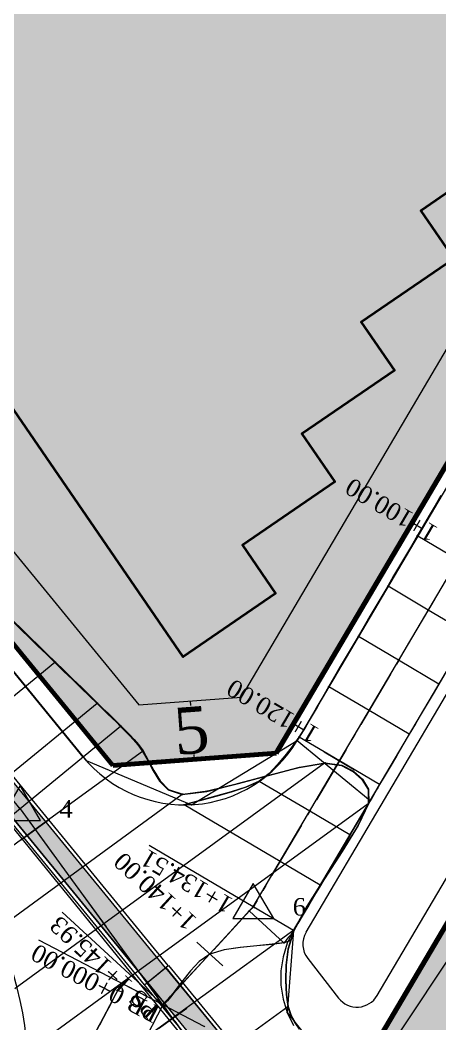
# Model space of a CAD drawing. Header units: metres. Extents: x 478603 to 489313, y 4282657 to 4289463.
# Drawn here: x 479665.1 to 479701.1, y 4286900 to 4286986 of the extents above; entities that cross this region are included whole.
import ezdxf

# ---------------------------------------------------------------- set-up
doc = ezdxf.new("R2010")
doc.units = ezdxf.units.M
for name, color, linetype, lineweight in [('ADAKENARI', 18, 'Continuous', 0), ('EKS_2', 5, 'Continuous', 0), ('EKS_4', 5, 'Continuous', 0), ('EKS_5', 5, 'Continuous', 0), ('EKSENLER', 3, 'Continuous', 0), ('HAT_ENERJI_NAKIL_HAT', 18, 'Continuous', 0), ('HDA_4', 30, 'Continuous', 0), ('HDA_5', 30, 'Continuous', 0), ('HDO_2', 30, 'Continuous', 0), ('HDO_5', 30, 'Continuous', 0), ('KALDIRIM', 11, 'Continuous', 0), ('KDA_5', 150, 'Continuous', 20), ('KDO_5', 150, 'Continuous', 20), ('KYA_4', 1, 'Continuous', 20), ('KYA_5', 1, 'Continuous', 20), ('KYO_2', 1, 'Continuous', 20), ('KYO_5', 1, 'Continuous', 20), ('P_ALAN', 143, 'Continuous', 0), ('P_ALT', 143, 'Continuous', 0), ('P_U_KNL', 143, 'Continuous', 0), ('P_YENI_MENFEZ', 150, 'Continuous', 0), ('PARSEL_ALAN', 254, 'Continuous', 0), ('PARSEL_SERA_ALAN', 9, 'Continuous', 40), ('PL_ALİNMAN', 1, 'Continuous', 0), ('PL_ENKESIT', 1, 'Continuous', 0), ('PL_KM', 4, 'Continuous', 0), ('PL_KMYAZI', 30, 'Continuous', 0), ('PL_SEMBOL', 7, 'Continuous', 0), ('PL_SOME', 7, 'Continuous', 0), ('PL_TOTFKM', 7, 'Continuous', 0), ('RAKORDMAN', 3, 'Continuous', 0), ('REFUJ', 63, 'Continuous', 0), ('REVIZE_ONERI_KAM_SNR', 9, 'Continuous', 0), ('ROL_CEPHE', 1, 'Continuous', 0), ('SEV_KYA_HDA', 3, 'Continuous', 0), ('SEV_KYO_HDO', 3, 'Continuous', 0), ('SEV_YKA_KDA', 3, 'Continuous', 0), ('SEV_YKO_KDO', 3, 'Continuous', 0), ('SNR_PLANONAMAA', 233, 'Continuous', 0), ('SNR_YAPIYAK', 18, 'Continuous', 0), ('YKA_4', 33, 'Continuous', 0), ('YKA_5', 33, 'Continuous', 0), ('YKO_2', 33, 'Continuous', 0), ('YKO_5', 33, 'Continuous', 0)]:
    doc.layers.add(name, color=color, linetype=linetype, lineweight=lineweight)
doc.styles.get("Standard").update_dxf_attribs({"font": 'times.ttf'})

# ---------------------------------------------------------------- blocks, each defined once
blk = doc.blocks.new('3')
at = {"layer": 'PL_SEMBOL'}
for p, q in [((0, 2), (-1.75, -1)), ((1.75, -1), (0, 2)), ((0.125, 0.125), (-0.125, -0.125)), ((-0.125, 0.125), (0.125, -0.125)), ((-1.75, -1), (1.75, -1))]:
    blk.add_line(p, q, dxfattribs=at)

msp = doc.modelspace()

# ---------------------------------------------------------------- hatches: boundary and pattern name
at = {"layer": 'P_ALAN'}
msp.add_hatch(color=256, dxfattribs=at).paths.add_polyline_path([(479676.002, 4286903.553), (479677.549, 4286904.82), (479504.608, 4287115.988), (479503.061, 4287114.721)])
msp.add_hatch(color=256, dxfattribs=at).paths.add_polyline_path([(479676.002, 4286903.553), (479677.549, 4286904.82), (479504.608, 4287115.988), (479503.061, 4287114.721)])
at = {"layer": 'P_ALT'}
msp.add_hatch(color=256, dxfattribs=at).paths.add_polyline_path([(479688.702, 4286888.103), (479676.002, 4286903.553), (479677.549, 4286904.82), (479690.249, 4286889.37)])
msp.add_hatch(color=256, dxfattribs=at).paths.add_polyline_path([(479688.702, 4286888.103), (479676.002, 4286903.553), (479677.549, 4286904.82), (479690.249, 4286889.37)])
at = {"layer": 'PARSEL_ALAN'}
msp.add_hatch(color=256, dxfattribs=at).paths.add_polyline_path([(479643.933, 4287398.761), (479817.893, 4287145.197), (479734.475, 4287003.693), (479687.036, 4286923.221), (479673.047, 4286922.158), (479430.429, 4287218.472), (479426.934, 4287224.913), (479426.05, 4287231.313), (479427.413, 4287242.551), (479428.4, 4287247.276), (479432.514, 4287253.457)])
at = {"layer": 'PARSEL_SERA_ALAN'}
msp.add_hatch(color=256, dxfattribs=at).paths.add_polyline_path([(479636.228, 4287387.156), (479642.757, 4287391.636), (479809.646, 4287148.381), (479801.73, 4287142.95), (479804.558, 4287138.827), (479796.642, 4287133.396), (479799.471, 4287129.273), (479791.555, 4287123.842), (479794.383, 4287119.719), (479786.467, 4287114.288), (479789.296, 4287110.165), (479781.38, 4287104.734), (479784.208, 4287100.611), (479776.292, 4287095.18), (479779.121, 4287091.057), (479771.205, 4287085.626), (479774.033, 4287081.503), (479758.201, 4287070.641), (479761.03, 4287066.518), (479753.114, 4287061.087), (479755.942, 4287056.964), (479748.026, 4287051.533), (479750.855, 4287047.41), (479742.939, 4287041.979), (479745.767, 4287037.857), (479737.851, 4287032.426), (479740.68, 4287028.303), (479732.764, 4287022.872), (479735.592, 4287018.749), (479727.676, 4287013.318), (479730.505, 4287009.195), (479722.589, 4287003.764), (479725.417, 4286999.641), (479717.501, 4286994.21), (479720.33, 4286990.087), (479704.498, 4286979.225), (479707.326, 4286975.102), (479699.41, 4286969.671), (479702.239, 4286965.548), (479694.323, 4286960.117), (479697.151, 4286955.994), (479689.235, 4286950.563), (479692.064, 4286946.44), (479684.148, 4286941.009), (479686.976, 4286936.886), (479679.06, 4286931.455), (479650.774, 4286972.685), (479642.858, 4286967.254), (479577.8, 4287062.083), (479569.884, 4287056.652), (479507.654, 4287147.357), (479499.738, 4287141.926), (479434.68, 4287236.755), (479442.596, 4287242.186), (479436.939, 4287250.431)])
at = {"layer": 'REVIZE_ONERI_KAM_SNR'}
msp.add_hatch(color=256, dxfattribs=at).paths.add_polyline_path([(480391.367, 4287736.669), (479958.383, 4287021.549), (479846.658, 4286823.222), (479817.89, 4286807.315), (479678.542, 4286593.142), (479667.017, 4286563.363), (479171.867, 4285664.491), (479060.048, 4285423.503), (478955.18, 4285211.94), (478971.566, 4285181.441), (478973.577, 4285138.063), (478896.826, 4284994.408), (478884.265, 4284953.22), (478871.378, 4284822.15), (478829.635, 4284818.294), (478829.635, 4284859.395), (478806.788, 4284865.484), (478716.868, 4284674.346), (478705.555, 4284645.226), (478602.858, 4284697.153), (478665.092, 4284834.557), (478661.843, 4284859.589), (478721.272, 4284982.029), (478734.091, 4284989.859), (478857.784, 4285241.35), (478838.864, 4285277.85), (478831.672, 4285382.601), (478866.605, 4285387.386), (478882.649, 4285289.089), (479341.441, 4286225.895), (479492.419, 4286515.34), (479668.688, 4286852.714), (479834.72, 4287134.358), (480316.151, 4287820.508), (480353.749, 4287856.55), (480321.391, 4287969.422), (480358.639, 4287985.063), (480384.472, 4287906.347), (480463.863, 4288018.438), (480598.658, 4288207.438), (480775.091, 4288481.279), (480856.22, 4288581.77), (481195.87, 4289025.916), (481277.924, 4288967.093), (481191.325, 4288856.625), (480684.777, 4288177.967), (480420.914, 4287781.108), (480447.152, 4287667.529), (480456.56, 4287584.456), (480422.309, 4287581.553), (480417.605, 4287623.09), (480404.486, 4287679.879)])

# ---------------------------------------------------------------- linework, layer by layer
at = {"layer": 'ADAKENARI', "lineweight": 200}
for p, q in [((479673.047, 4286922.158), (479430.429, 4287218.472)), ((479734.475, 4287003.693), (479687.036, 4286923.221)), ((479694.185, 4286895.966), (479751.704, 4286993.536))]:
    msp.add_line(p, q, dxfattribs=at)
at = {"layer": 'ADAKENARI', "lineweight": 211}
msp.add_line((479687.036, 4286923.221), (479673.047, 4286922.158), dxfattribs=at)
at = {"layer": 'EKS_2'}
for p in [(479665.104, 4286918.442, 931.321), (479666.396, 4286916.667, 931.437), (479669.339, 4286912.625, 931.7), (479672.282, 4286908.583, 931.963), (479675.225, 4286904.54, 932.226), (479678.168, 4286900.498, 932.49)]:
    msp.add_point(p, dxfattribs=at)
at = {"layer": 'EKS_4'}
msp.add_point((479677.33, 4286901.648, 932.41), dxfattribs=at)
at = {"layer": 'EKS_5'}
for p in [(479700.06, 4286935.469, 932.326), (479697.521, 4286931.162, 932.336), (479694.982, 4286926.854, 932.346), (479692.443, 4286922.547, 932.357), (479689.903, 4286918.24, 932.367), (479687.364, 4286913.932, 932.377), (479684.741, 4286909.687, 932.387), (479685.075, 4286910.049, 932.386), (479681.352, 4286906.011, 932.398), (479677.33, 4286901.648, 932.408), (479677.963, 4286902.335, 932.408)]:
    msp.add_point(p, dxfattribs=at)
at = {"layer": 'EKSENLER'}
for p, q in [((479665.104, 4286918.442), (479416.137, 4287222.509)), ((479685.075, 4286910.049), (479738.718, 4287001.045)), ((479665.104, 4286918.442, 931.848), (479683.014, 4286893.842, 932.112)), ((479677.33, 4286901.648, 932.028), (479685.075, 4286910.049, 932.013)), ((479677.33, 4286901.648, 932.028), (479567.258, 4286690.972))]:
    msp.add_line(p, q, dxfattribs=at)
at = {"layer": 'HAT_ENERJI_NAKIL_HAT'}
msp.add_line((479620.765, 4286970.532), (479764.138, 4286794.322), dxfattribs=at)
at = {"layer": 'HDA_4'}
msp.add_polyline3d([(479673.776, 4286903.505, 932.28), (479671.461, 4286899.073, 932.354), (479671.25, 4286898.67, 932.377)], dxfattribs=at)
msp.add_point((479673.776, 4286903.505, 932.28), dxfattribs=at)
at = {"layer": 'HDA_5'}
msp.add_polyline3d([(479685.066, 4286910.054, 932.336), (479685.07, 4286910.059, 932.336), (479685.068, 4286910.056, 932.336), (479685.045, 4286910.031, 932.336), (479684.966, 4286909.946, 932.337), (479684.734, 4286909.694, 932.337), (479684.22, 4286909.137, 932.339), (479683.554, 4286908.414, 932.341), (479682.832, 4286907.63, 932.343), (479682.09, 4286906.826, 932.346), (479681.345, 4286906.018, 932.348), (479680.601, 4286905.21, 932.35), (479679.865, 4286904.413, 932.352), (479679.149, 4286903.636, 932.354), (479678.484, 4286902.914, 932.357), (479677.956, 4286902.342, 932.358), (479677.681, 4286902.043, 932.358), (479677.543, 4286901.894, 932.358), (479677.456, 4286901.799, 932.358), (479677.386, 4286901.724, 932.358), (479677.323, 4286901.655, 932.358)], dxfattribs=at)
for p in [(479684.734, 4286909.694, 932.337), (479685.066, 4286910.054, 932.336), (479681.345, 4286906.018, 932.348), (479677.323, 4286901.655, 932.358), (479677.956, 4286902.342, 932.358)]:
    msp.add_point(p, dxfattribs=at)
at = {"layer": 'HDO_2'}
msp.add_polyline3d([(479664.485, 4286934.484, 930.404), (479665.203, 4286933.786, 930.454), (479665.921, 4286933.088, 930.504), (479666.639, 4286932.389, 930.554), (479667.361, 4286931.687, 930.605), (479668.092, 4286930.976, 930.656), (479668.84, 4286930.248, 930.708), (479669.594, 4286929.514, 930.761), (479670.341, 4286928.787, 930.813), (479671.06, 4286928.088, 930.863), (479671.699, 4286927.467, 930.907), (479672.191, 4286926.99, 930.942), (479672.602, 4286926.591, 930.97), (479672.983, 4286926.221, 930.997), (479673.355, 4286925.86, 931.023), (479673.723, 4286925.499, 931.049), (479674.089, 4286925.133, 931.069), (479674.457, 4286924.758, 931.089), (479674.828, 4286924.366, 931.11), (479675.206, 4286923.929, 931.133), (479675.603, 4286923.37, 931.159), (479676.039, 4286922.589, 931.202), (479676.515, 4286921.703, 931.25), (479677.063, 4286920.821, 931.3), (479677.791, 4286920.059, 931.35), (479679.005, 4286919.662, 931.411), (479681.113, 4286919.942, 931.417), (479683.687, 4286920.579, 931.424), (479686.383, 4286921.31, 931.432), (479688.987, 4286921.976, 931.44), (479691.188, 4286922.347, 931.446), (479692.623, 4286922.156, 931.506), (479693.611, 4286921.639, 931.553), (479694.379, 4286920.959, 931.596), (479694.909, 4286920.108, 931.638), (479694.929, 4286918.886, 931.689), (479694.025, 4286916.994, 931.771), (479692.643, 4286914.756, 931.875), (479691.127, 4286912.419, 931.984), (479689.672, 4286910.122, 932.091), (479688.542, 4286908.051, 932.183), (479688.032, 4286906.411, 932.273), (479687.87, 4286905.018, 932.346), (479687.846, 4286903.733, 932.414), (479687.893, 4286902.533, 932.477), (479688.026, 4286901.491, 932.532), (479688.304, 4286900.728, 932.576), (479688.65, 4286900.116, 932.614), (479689.014, 4286899.569, 932.649)], dxfattribs=at)
for p in [(479668.092, 4286930.976, 930.656), (479671.699, 4286927.467, 930.907), (479673.723, 4286925.499, 931.049), (479675.603, 4286923.37, 931.159), (479691.188, 4286922.347, 931.446), (479679.005, 4286919.662, 931.411), (479694.929, 4286918.886, 931.689), (479688.542, 4286908.051, 932.183), (479688.026, 4286901.491, 932.532)]:
    msp.add_point(p, dxfattribs=at)
at = {"layer": 'HDO_5'}
msp.add_polyline3d([(479693.578, 4286916.577, 932.252), (479693.358, 4286916.203, 932.237), (479692.85, 4286915.34, 932.239), (479692.342, 4286914.476, 932.241), (479691.834, 4286913.613, 932.243), (479691.327, 4286912.752, 932.245), (479690.819, 4286911.896, 932.247), (479690.311, 4286911.049, 932.249), (479689.808, 4286910.214, 932.251), (479689.319, 4286909.398, 932.253), (479688.87, 4286908.635, 932.255), (479688.529, 4286908.013, 932.256), (479688.386, 4286907.65, 932.278), (479688.338, 4286907.428, 932.29), (479688.288, 4286907.258, 932.3), (479688.14, 4286907.108, 932.312), (479687.69, 4286906.969, 932.337), (479686.677, 4286906.843, 932.339), (479685.365, 4286906.715, 932.341), (479683.962, 4286906.567, 932.344), (479682.582, 4286906.363, 932.346), (479681.36, 4286906.004, 932.348), (479680.443, 4286905.359, 932.35), (479679.703, 4286904.567, 932.352), (479679.041, 4286903.739, 932.354), (479678.444, 4286902.953, 932.357), (479677.971, 4286902.328, 932.358), (479677.719, 4286902.008, 932.358), (479677.583, 4286901.857, 932.358), (479677.489, 4286901.768, 932.358), (479677.411, 4286901.701, 932.358), (479677.338, 4286901.641, 932.358)], dxfattribs=at)
for p in [(479693.358, 4286916.203, 932.237), (479690.819, 4286911.896, 932.247), (479688.529, 4286908.013, 932.256), (479687.69, 4286906.969, 932.337), (479681.36, 4286906.004, 932.348), (479677.338, 4286901.641, 932.358), (479677.971, 4286902.328, 932.358)]:
    msp.add_point(p, dxfattribs=at)
at = {"layer": 'KALDIRIM'}
for p, q in [((479670.52, 4286922.876), (479428.912, 4287217.957)), ((479735.336, 4287003.185), (479688.823, 4286924.283)), ((479688.521, 4286908.018), (479742.164, 4286999.013)), ((479694.551, 4286896.587), (479751.759, 4286993.63)), ((479688.521, 4286908.018), (479687.985, 4286906.926)), ((479687.985, 4286906.926), (479687.62, 4286905.767)), ((479687.62, 4286905.767), (479687.436, 4286904.565)), ((479687.436, 4286904.565), (479687.435, 4286903.349)), ((479687.435, 4286903.349), (479687.619, 4286902.147)), ((479687.619, 4286902.147), (479687.983, 4286900.988)), ((479687.983, 4286900.988), (479688.518, 4286899.896))]:
    msp.add_line(p, q, dxfattribs=at)
for centre, radius, start, end in [((479679.18, 4286929.967), 11.193, 219.31021, 329.48013), ((479635.317, 4286895.674), 30.471, 332.41422, 39.31021)]:
    msp.add_arc(centre, radius, start, end, dxfattribs=at)
at = {"layer": 'KDA_5'}
msp.add_polyline3d([(479701.142, 4286945.278, 931.242), (479700.635, 4286944.416, 931.266), (479700.129, 4286943.554, 931.29), (479699.622, 4286942.692, 931.314), (479699.115, 4286941.83, 931.337), (479698.608, 4286940.968, 931.363), (479698.101, 4286940.106, 931.388), (479697.594, 4286939.244, 931.414), (479697.087, 4286938.382, 931.439), (479696.581, 4286937.52, 931.464), (479696.074, 4286936.658, 931.491), (479695.567, 4286935.796, 931.518), (479695.061, 4286934.934, 931.544), (479694.554, 4286934.071, 931.571), (479694.047, 4286933.21, 931.598), (479693.539, 4286932.348, 931.626), (479693.031, 4286931.487, 931.655), (479692.523, 4286930.625, 931.683), (479692.017, 4286929.763, 931.711), (479691.513, 4286928.899, 931.74), (479691.015, 4286928.032, 931.765), (479690.52, 4286927.163, 931.789), (479690.021, 4286926.296, 931.814), (479689.514, 4286925.435, 931.839), (479688.979, 4286924.589, 931.863), (479688.394, 4286923.773, 931.884), (479687.776, 4286922.977, 931.904), (479687.128, 4286922.198, 931.925), (479686.422, 4286921.453, 931.946), (479685.569, 4286920.795, 931.968), (479684.442, 4286920.299, 931.947), (479683.168, 4286919.889, 931.924), (479681.84, 4286919.511, 931.901), (479680.492, 4286919.145, 931.877), (479679.138, 4286918.782, 931.853)], dxfattribs=at)
for p in [(479699.115, 4286941.83, 931.337), (479696.581, 4286937.52, 931.464), (479694.047, 4286933.21, 931.598), (479691.513, 4286928.899, 931.74), (479688.979, 4286924.589, 931.863), (479685.569, 4286920.795, 931.968), (479679.138, 4286918.782, 931.853)]:
    msp.add_point(p, dxfattribs=at)
at = {"layer": 'KDO_5'}
msp.add_polyline3d([(479701.475, 4286929.988, 931.819), (479700.969, 4286929.129, 931.859), (479700.465, 4286928.276, 931.885), (479699.963, 4286927.424, 931.91), (479699.46, 4286926.57, 931.936), (479698.951, 4286925.708, 931.962), (479698.429, 4286924.822, 931.988), (479697.881, 4286923.893, 932.012), (479697.325, 4286922.95, 932.036), (479696.779, 4286922.024, 932.06), (479696.275, 4286921.169, 932.082), (479695.889, 4286920.515, 932.098), (479695.723, 4286920.234, 932.219), (479695.676, 4286920.154, 932.253), (479695.673, 4286920.149, 932.255), (479695.685, 4286920.171, 932.264), (479695.703, 4286920.201, 932.277)], dxfattribs=at)
for p in [(479700.969, 4286929.129, 931.859), (479698.429, 4286924.822, 931.988), (479695.889, 4286920.515, 932.098)]:
    msp.add_point(p, dxfattribs=at)
at = {"layer": 'KYA_4'}
msp.add_polyline3d([(479673.77, 4286903.508, 932.351), (479673.294, 4286902.595, 932.354), (479672.82, 4286901.685, 932.357), (479672.349, 4286900.781, 932.359), (479671.889, 4286899.899, 932.362), (479671.46, 4286899.074, 932.365), (479671.086, 4286898.353, 932.386), (479670.741, 4286897.689, 932.405), (479670.408, 4286897.047, 932.423), (479670.079, 4286896.411, 932.441), (479669.751, 4286895.778, 932.459)], dxfattribs=at)
msp.add_point((479673.77, 4286903.508, 932.351), dxfattribs=at)
at = {"layer": 'KYA_5'}
msp.add_polyline3d([(479685.063, 4286910.056, 932.369), (479685.068, 4286910.06, 932.369), (479685.065, 4286910.058, 932.369), (479685.042, 4286910.033, 932.369), (479684.964, 4286909.948, 932.369), (479684.732, 4286909.696, 932.369), (479684.218, 4286909.139, 932.369), (479683.552, 4286908.415, 932.369), (479682.831, 4286907.631, 932.369), (479682.089, 4286906.827, 932.368), (479681.344, 4286906.019, 932.368), (479680.597, 4286905.214, 932.409), (479679.859, 4286904.419, 932.45), (479679.14, 4286903.645, 932.49), (479678.472, 4286902.926, 932.526), (479677.942, 4286902.355, 932.556), (479677.666, 4286902.057, 932.53), (479677.529, 4286901.907, 932.517), (479677.443, 4286901.811, 932.509), (479677.375, 4286901.734, 932.503), (479677.313, 4286901.664, 932.497)], dxfattribs=at)
for p in [(479684.732, 4286909.696, 932.369), (479685.063, 4286910.056, 932.369), (479681.344, 4286906.019, 932.368), (479677.313, 4286901.664, 932.497), (479677.942, 4286902.355, 932.556)]:
    msp.add_point(p, dxfattribs=at)
at = {"layer": 'KYO_2'}
msp.add_polyline3d([(479664.53, 4286934.521, 930.99), (479665.248, 4286933.822, 931.03), (479665.965, 4286933.124, 931.069), (479666.682, 4286932.424, 931.109), (479667.403, 4286931.721, 931.149), (479668.133, 4286931.009, 931.189), (479668.88, 4286930.281, 931.226), (479669.633, 4286929.546, 931.262), (479670.379, 4286928.818, 931.298), (479671.097, 4286928.118, 931.333), (479671.735, 4286927.496, 931.364), (479672.225, 4286927.018, 931.385), (479672.635, 4286926.619, 931.402), (479673.016, 4286926.248, 931.418), (479673.386, 4286925.886, 931.433), (479673.754, 4286925.524, 931.449), (479674.12, 4286925.157, 931.466), (479674.488, 4286924.782, 931.483), (479674.859, 4286924.39, 931.5), (479675.237, 4286923.952, 931.519), (479675.634, 4286923.393, 931.541), (479676.07, 4286922.612, 931.587), (479676.546, 4286921.725, 931.637), (479677.094, 4286920.844, 931.69), (479677.823, 4286920.082, 931.743), (479679.038, 4286919.686, 931.808), (479681.146, 4286919.967, 931.83), (479683.722, 4286920.605, 931.857), (479686.42, 4286921.337, 931.885), (479689.026, 4286922.004, 931.913), (479691.228, 4286922.376, 931.936), (479692.663, 4286922.185, 931.991), (479693.651, 4286921.668, 932.033), (479694.418, 4286920.988, 932.071), (479694.948, 4286920.136, 932.109), (479694.967, 4286918.913, 932.155), (479694.061, 4286917.02, 932.22), (479692.678, 4286914.781, 932.3), (479691.16, 4286912.442, 932.386), (479689.703, 4286910.145, 932.469), (479688.571, 4286908.072, 932.542), (479688.059, 4286906.431, 932.61), (479687.897, 4286905.037, 932.667), (479687.871, 4286903.751, 932.718), (479687.916, 4286902.551, 932.766), (479688.048, 4286901.507, 932.808), (479688.325, 4286900.743, 932.824), (479688.669, 4286900.13, 932.838), (479689.031, 4286899.582, 932.851)], dxfattribs=at)
for p in [(479668.133, 4286931.009, 931.189), (479671.735, 4286927.496, 931.364), (479673.754, 4286925.524, 931.449), (479675.634, 4286923.393, 931.541), (479691.228, 4286922.376, 931.936), (479679.038, 4286919.686, 931.808), (479694.967, 4286918.913, 932.155), (479688.571, 4286908.072, 932.542), (479688.048, 4286901.507, 932.808)]:
    msp.add_point(p, dxfattribs=at)
at = {"layer": 'KYO_5'}
msp.add_polyline3d([(479695.703, 4286920.201, 932.277), (479695.238, 4286919.409, 932.272), (479694.773, 4286918.616, 932.266), (479694.307, 4286917.821, 932.261), (479693.838, 4286917.02, 932.255), (479693.359, 4286916.203, 932.25), (479692.863, 4286915.354, 932.283), (479692.359, 4286914.49, 932.317), (479691.851, 4286913.62, 932.351), (479691.342, 4286912.75, 932.385), (479690.834, 4286911.887, 932.419), (479690.327, 4286911.037, 932.447), (479689.827, 4286910.2, 932.473), (479689.34, 4286909.384, 932.499), (479688.894, 4286908.621, 932.524), (479688.554, 4286907.998, 932.543), (479688.41, 4286907.635, 932.544), (479688.36, 4286907.413, 932.545), (479688.309, 4286907.243, 932.545), (479688.158, 4286907.093, 932.546), (479687.705, 4286906.955, 932.547), (479686.69, 4286906.831, 932.519), (479685.374, 4286906.706, 932.483), (479683.968, 4286906.562, 932.444), (479682.585, 4286906.36, 932.406), (479681.361, 4286906.003, 932.371), (479680.446, 4286905.357, 932.412), (479679.709, 4286904.561, 932.453), (479679.05, 4286903.73, 932.492), (479678.456, 4286902.941, 932.529), (479677.985, 4286902.314, 932.558), (479677.734, 4286901.995, 932.532), (479677.597, 4286901.844, 932.519), (479677.502, 4286901.756, 932.511), (479677.423, 4286901.69, 932.505), (479677.348, 4286901.632, 932.499)], dxfattribs=at)
for p in [(479693.359, 4286916.203, 932.25), (479690.834, 4286911.887, 932.419), (479688.554, 4286907.998, 932.543), (479687.705, 4286906.955, 932.547), (479681.361, 4286906.003, 932.371), (479677.985, 4286902.314, 932.558), (479677.348, 4286901.632, 932.499)]:
    msp.add_point(p, dxfattribs=at)
at = {"layer": 'P_ALAN'}
msp.add_polyline3d([(479676.002, 4286903.553, 0), (479677.549, 4286904.82, 0), (479504.608, 4287115.988, 0), (479503.061, 4287114.721, 0), (479676.002, 4286903.553, 0)], close=True, dxfattribs=at)
msp.add_polyline3d([(479676.002, 4286903.553, 0), (479677.549, 4286904.82, 0), (479504.608, 4287115.988, 0), (479503.061, 4287114.721, 0), (479676.002, 4286903.553, 0)], close=True, dxfattribs=at)
msp.add_polyline3d([(479676.002, 4286903.553, 0), (479677.549, 4286904.82, 0), (479504.608, 4287115.988, 0), (479503.061, 4287114.721, 0), (479676.002, 4286903.553, 0)], close=True, dxfattribs=at)
msp.add_polyline3d([(479676.002, 4286903.553, 0), (479677.549, 4286904.82, 0), (479504.608, 4287115.988, 0), (479503.061, 4287114.721, 0), (479676.002, 4286903.553, 0)], close=True, dxfattribs=at)
at = {"layer": 'P_ALT'}
for points in [[(479688.702, 4286888.103, 913.796), (479676.002, 4286903.553, 0), (479677.549, 4286904.82, 0), (479690.249, 4286889.37, 650.122), (479688.702, 4286888.103, 913.796)], [(479688.702, 4286888.103, 0), (479676.002, 4286903.553, 0), (479677.549, 4286904.82, 0), (479690.249, 4286889.37, 0), (479688.702, 4286888.103, 0)], [(479688.702, 4286888.103, 913.796), (479676.002, 4286903.553, 0), (479677.549, 4286904.82, 0), (479690.249, 4286889.37, 650.122), (479688.702, 4286888.103, 913.796)], [(479688.702, 4286888.103, 0), (479676.002, 4286903.553, 0), (479677.549, 4286904.82, 0), (479690.249, 4286889.37, 0), (479688.702, 4286888.103, 0)]]:
    msp.add_polyline3d(points, close=True, dxfattribs=at)
at = {"layer": 'P_U_KNL'}
for points in [[(479677.549, 4286904.82, 0), (479504.608, 4287115.988, 0)], [(479677.781, 4286905.011, 0), (479504.841, 4287116.178, 0)], [(479675.77, 4286903.363, 0), (479502.829, 4287114.531, 0)], [(479676.002, 4286903.553, 0), (479503.061, 4287114.721, 0)]]:
    msp.add_polyline3d(points, dxfattribs=at)
at = {"layer": 'P_YENI_MENFEZ'}
for p, q in [((479675.77, 4286903.363), (479677.781, 4286905.011)), ((479677.575, 4286904.842, 590.151), (479690.249, 4286889.37, 650.122)), ((479677.807, 4286905.032, 590.151), (479690.481, 4286889.56, 610.571)), ((479688.648, 4286887.696), (479675.77, 4286903.363)), ((479676.002, 4286903.553), (479688.702, 4286888.103, 913.796))]:
    msp.add_line(p, q, dxfattribs=at)
at = {"layer": 'PARSEL_ALAN'}
for points in [[(479643.933, 4287398.761, 927.06), (479817.893, 4287145.197, 932.321), (479734.475, 4287003.693, 930.586), (479687.036, 4286923.221, 931.899), (479673.047, 4286922.158, 931.524), (479430.429, 4287218.472, 921.012), (479426.934, 4287224.913, 920.711), (479426.05, 4287231.313, 920.456), (479427.413, 4287242.551, 919.643), (479428.4, 4287247.276, 919.202), (479432.514, 4287253.457, 918.591), (479643.933, 4287398.761, 927.06)], [(479643.933, 4287398.761, 0), (479817.893, 4287145.197, 0), (479734.475, 4287003.693, 0), (479687.036, 4286923.221, 0), (479673.047, 4286922.158, 0), (479430.429, 4287218.472, 0), (479426.934, 4287224.913, 0), (479426.05, 4287231.313, 0), (479427.413, 4287242.551, 0), (479428.4, 4287247.276, 0), (479432.514, 4287253.457, 0), (479643.933, 4287398.761, 0)]]:
    msp.add_polyline3d(points, close=True, dxfattribs=at)
at = {"layer": 'PARSEL_SERA_ALAN'}
msp.add_polyline3d([(479707.326, 4286975.102, 0), (479699.41, 4286969.671, 0), (479702.239, 4286965.548, 0), (479694.323, 4286960.117, 0), (479697.151, 4286955.994, 0), (479689.235, 4286950.563, 0), (479692.064, 4286946.44, 0), (479684.148, 4286941.009, 0), (479686.976, 4286936.886, 0), (479679.06, 4286931.455, 0), (479650.774, 4286972.685, 0), (479642.858, 4286967.254, 0), (479577.8, 4287062.083, 0)], dxfattribs=at)
msp.add_polyline3d([(479707.326, 4286975.102, 0), (479699.41, 4286969.671, 0), (479702.239, 4286965.548, 0), (479694.323, 4286960.117, 0), (479697.151, 4286955.994, 0), (479689.235, 4286950.563, 0), (479692.064, 4286946.44, 0), (479684.148, 4286941.009, 0), (479686.976, 4286936.886, 0), (479679.06, 4286931.455, 0), (479650.774, 4286972.685, 0), (479642.858, 4286967.254, 0), (479577.8, 4287062.083, 0)], dxfattribs=at)
at = {"layer": 'PL_ALİNMAN'}
for p, q in [((479700.63, 4286936.436), (479698.091, 4286932.129)), ((479697.583, 4286931.267), (479697.329, 4286930.836)), ((479696.821, 4286929.975), (479694.282, 4286925.668)), ((479693.774, 4286924.806), (479693.521, 4286924.376)), ((479693.013, 4286923.514), (479690.474, 4286919.207)), ((479665.104, 4286918.442), (479668.047, 4286914.399)), ((479689.966, 4286918.345), (479689.712, 4286917.915)), ((479689.204, 4286917.053), (479686.665, 4286912.746)), ((479668.636, 4286913.591), (479668.93, 4286913.187)), ((479669.518, 4286912.378), (479672.461, 4286908.336)), ((479686.157, 4286911.884), (479685.903, 4286911.454)), ((479685.395, 4286910.592), (479685.075, 4286910.049)), ((479685.075, 4286910.049), (479681.686, 4286906.373)), ((479673.05, 4286907.528), (479673.344, 4286907.123)), ((479673.933, 4286906.315), (479676.876, 4286902.273)), ((479681.008, 4286905.637), (479680.669, 4286905.27)), ((479679.991, 4286904.535), (479677.33, 4286901.648)), ((479677.33, 4286901.648), (479675.015, 4286897.216)), ((479677.464, 4286901.464), (479677.758, 4286901.06)), ((479678.347, 4286900.252), (479681.29, 4286896.209))]:
    msp.add_line(p, q, dxfattribs=at)
at = {"layer": 'PL_ENKESIT'}
for points in [[(479706.048, 4286937.743, 931.508), (479706.045, 4286937.745, 932.235), (479702.599, 4286939.776, 932.315), (479699.154, 4286941.807, 932.235), (479699.115, 4286941.83, 931.337)], [(479703.509, 4286933.436, 931.66), (479703.506, 4286933.437, 932.246), (479700.06, 4286935.469, 932.326), (479696.614, 4286937.5, 932.246), (479696.581, 4286937.52, 931.464)], [(479700.969, 4286929.129, 931.859), (479700.967, 4286929.13, 932.256), (479697.521, 4286931.162, 932.336), (479694.075, 4286933.193, 932.256), (479694.047, 4286933.21, 931.598)], [(479668.133, 4286931.009, 931.189), (479668.092, 4286930.976, 930.656), (479668.084, 4286930.969, 930.706), (479660.16, 4286924.481, 930.911), (479654.74, 4286920.043, 930.77), (479654.732, 4286920.036, 930.72), (479654.704, 4286920.014, 931.078)], [(479698.429, 4286924.822, 931.988), (479698.428, 4286924.823, 932.266), (479694.982, 4286926.854, 932.346), (479691.536, 4286928.886, 932.266), (479691.513, 4286928.899, 931.74)], [(479671.735, 4286927.496, 931.364), (479671.699, 4286927.467, 930.907), (479671.692, 4286927.461, 930.958), (479663.327, 4286920.612, 931.174), (479657.905, 4286916.172, 931.034), (479657.897, 4286916.166, 930.984), (479657.877, 4286916.149, 931.238)], [(479673.754, 4286925.524, 931.449), (479673.723, 4286925.499, 931.049), (479673.715, 4286925.492, 931.099), (479665.104, 4286918.442, 931.321), (479659.627, 4286913.957, 931.18), (479659.619, 4286913.951, 931.13), (479659.611, 4286913.944, 931.239)], [(479695.889, 4286920.515, 932.098), (479695.888, 4286920.516, 932.277), (479692.443, 4286922.547, 932.357), (479688.997, 4286924.578, 932.277), (479688.979, 4286924.589, 931.863)], [(479675.634, 4286923.393, 931.541), (479675.603, 4286923.37, 931.159), (479675.595, 4286923.364, 931.209), (479666.396, 4286916.667, 931.437), (479660.398, 4286912.3, 931.288), (479660.389, 4286912.294, 931.238), (479660.377, 4286912.285, 931.391)], [(479691.228, 4286922.376, 931.936), (479691.188, 4286922.347, 931.446), (479691.18, 4286922.341, 931.496), (479672.282, 4286908.583, 931.963), (479664.677, 4286903.046, 931.775), (479664.669, 4286903.04, 931.725), (479664.652, 4286903.028, 931.933)], [(479693.359, 4286916.203, 932.25), (479693.358, 4286916.203, 932.237), (479693.349, 4286916.208, 932.287), (479689.903, 4286918.24, 932.367), (479685.581, 4286920.788, 932.266), (479685.569, 4286920.795, 931.968)], [(479679.038, 4286919.686, 931.808), (479679.005, 4286919.662, 931.411), (479678.997, 4286919.657, 931.461), (479669.339, 4286912.625, 931.7), (479662.713, 4286907.801, 931.536), (479662.705, 4286907.795, 931.486), (479662.686, 4286907.782, 931.715)], [(479694.967, 4286918.913, 932.155), (479694.929, 4286918.886, 931.689), (479694.921, 4286918.88, 931.739), (479675.225, 4286904.54, 932.226), (479665.198, 4286897.241, 931.978), (479665.19, 4286897.235, 931.928), (479665.173, 4286897.222, 932.144)], [(479690.834, 4286911.887, 932.419), (479690.819, 4286911.896, 932.247), (479690.81, 4286911.901, 932.297), (479687.364, 4286913.932, 932.377), (479679.152, 4286918.773, 932.187), (479679.138, 4286918.782, 931.853)], [(479687.705, 4286906.955, 932.547), (479687.69, 4286906.969, 932.337), (479687.682, 4286906.976, 932.387), (479684.741, 4286909.687, 932.387), (479684.734, 4286909.694, 932.337), (479684.732, 4286909.696, 932.369)], [(479688.554, 4286907.998, 932.543), (479688.529, 4286908.013, 932.256), (479688.521, 4286908.018, 932.306), (479685.075, 4286910.049, 932.386), (479685.066, 4286910.054, 932.336), (479685.063, 4286910.056, 932.369)], [(479688.571, 4286908.072, 932.542), (479688.542, 4286908.051, 932.183), (479688.534, 4286908.046, 932.233), (479678.168, 4286900.498, 932.49), (479666.134, 4286891.737, 932.192), (479666.126, 4286891.731, 932.142), (479666.103, 4286891.715, 932.419)], [(479681.361, 4286906.003, 932.371), (479681.36, 4286906.004, 932.348), (479681.352, 4286906.011, 932.398), (479681.345, 4286906.018, 932.348), (479681.344, 4286906.019, 932.368)], [(479680.923, 4286899.771, 932.718), (479680.885, 4286899.791, 932.28), (479680.876, 4286899.796, 932.33), (479677.33, 4286901.648, 932.41), (479673.785, 4286903.5, 932.33), (479673.776, 4286903.505, 932.28), (479673.77, 4286903.508, 932.351)], [(479677.348, 4286901.632, 932.499), (479677.338, 4286901.641, 932.358), (479677.33, 4286901.648, 932.408), (479677.323, 4286901.655, 932.358), (479677.313, 4286901.664, 932.497)], [(479677.985, 4286902.314, 932.558), (479677.971, 4286902.328, 932.358), (479677.963, 4286902.335, 932.408), (479677.956, 4286902.342, 932.358), (479677.942, 4286902.355, 932.556)], [(479688.048, 4286901.507, 932.808), (479688.026, 4286901.491, 932.532), (479688.018, 4286901.485, 932.582), (479681.11, 4286896.456, 932.753), (479668.881, 4286887.553, 932.45), (479668.873, 4286887.547, 932.4), (479668.854, 4286887.533, 932.633)]]:
    msp.add_polyline3d(points, dxfattribs=at)
at = {"layer": 'PL_KM'}
for p, q in [((479691.15, 4286923.309), (479693.735, 4286921.785)), ((479665.183, 4286915.784), (479667.609, 4286917.55)), ((479680.25, 4286907.028), (479682.455, 4286904.994)), ((479676.955, 4286899.615), (479679.38, 4286901.381))]:
    msp.add_line(p, q, dxfattribs=at)
at = {"layer": 'PL_SOME'}
msp.add_point((479685.075, 4286910.049), dxfattribs=at)
at = {"layer": 'RAKORDMAN'}
for p, q in [((479647.504, 4286950.986, 603.115), (479670.768, 4286922.584, 429.519)), ((479679.789, 4286918.791, 504.883), (479688.823, 4286924.283, 527.31)), ((479688.823, 4286924.283, 527.31), (479695.078, 4286919.141, 525.848)), ((479670.768, 4286922.584, 429.519), (479679.789, 4286918.791, 504.883)), ((479695.078, 4286919.141, 525.848), (479688.521, 4286908.018, 486.075)), ((479688.521, 4286908.018, 486.075), (479687.983, 4286900.988, 414.914)), ((479687.983, 4286900.988, 414.914), (479714.092, 4286868.397, 571.817))]:
    msp.add_line(p, q, dxfattribs=at)
for p in [(479688.823, 4286924.283, 527.31), (479670.768, 4286922.584, 429.519), (479695.078, 4286919.141, 525.848), (479679.789, 4286918.791, 504.883), (479688.521, 4286908.018, 486.075), (479687.983, 4286900.988, 414.914)]:
    msp.add_point(p, dxfattribs=at)
at = {"layer": 'REFUJ'}
for p, q in [((479695.681, 4286902.442), (479749.981, 4286994.552)), ((479689.591, 4286907.865), (479729.555, 4286975.655)), ((479689.737, 4286905.619), (479692.381, 4286902.228))]:
    msp.add_line(p, q, dxfattribs=at)
for centre, start, end in [((479691.314, 4286906.849), 149.48013, 217.94215), ((479693.958, 4286903.458), 217.94215, 329.48013)]:
    msp.add_arc(centre, 2, start, end, dxfattribs=at)
at = {"layer": 'REVIZE_ONERI_KAM_SNR'}
msp.add_polyline3d([(479492.419, 4286515.34, 0), (479668.688, 4286852.714, 0), (479834.72, 4287134.358, 0), (480316.151, 4287820.508, 0), (480353.749, 4287856.55, 0), (480321.391, 4287969.422, 0), (480358.639, 4287985.063, 0), (480384.472, 4287906.347, 0), (480463.863, 4288018.438, 0)], dxfattribs=at)
msp.add_polyline3d([(479492.419, 4286515.34, 0), (479668.688, 4286852.714, 0), (479834.72, 4287134.358, 0), (480316.151, 4287820.508, 0), (480353.749, 4287856.55, 0), (480321.391, 4287969.422, 0), (480358.639, 4287985.063, 0), (480384.472, 4287906.347, 0), (480463.863, 4288018.438, 0)], dxfattribs=at)
msp.add_polyline3d([(479492.419, 4286515.34, 0), (479668.688, 4286852.714, 0), (479834.72, 4287134.358, 0), (480316.151, 4287820.508, 0), (480353.749, 4287856.55, 0), (480321.391, 4287969.422, 0), (480358.639, 4287985.063, 0), (480384.472, 4287906.347, 0), (480463.863, 4288018.438, 0)], dxfattribs=at)
at = {"layer": 'ROL_CEPHE'}
for p, q in [((479679.66, 4286927.675), (479679.69, 4286927.276)), ((479680.039, 4286922.689), (479680.008, 4286923.088))]:
    msp.add_line(p, q, dxfattribs=at)
at = {"layer": 'SEV_KYA_HDA'}
for p, q in [((479684.054, 4286908.96, 932.369), (479684.056, 4286908.959, 932.34)), ((479682.7, 4286907.489, 932.369), (479682.7, 4286907.489, 932.356)), ((479681.344, 4286906.019, 932.368), (479681.345, 4286906.018, 932.348)), ((479679.983, 4286904.553, 932.443), (479679.986, 4286904.55, 932.398)), ((479673.77, 4286903.508, 932.351), (479673.776, 4286903.505, 932.28)), ((479678.622, 4286903.088, 932.518), (479678.634, 4286903.077, 932.356)), ((479672.846, 4286901.735, 932.356), (479672.848, 4286901.734, 932.333))]:
    msp.add_line(p, q, dxfattribs=at)
at = {"layer": 'SEV_KYO_HDO'}
for p, q in [((479665.251, 4286933.819, 931.03), (479665.229, 4286933.801, 930.742)), ((479666.692, 4286932.414, 931.11), (479666.649, 4286932.379, 930.555)), ((479668.133, 4286931.009, 931.189), (479668.113, 4286930.992, 930.923)), ((479669.574, 4286929.604, 931.259), (479669.535, 4286929.572, 930.756)), ((479671.014, 4286928.198, 931.329), (479670.996, 4286928.183, 931.093)), ((479672.455, 4286926.794, 931.394), (479672.422, 4286926.766, 930.958)), ((479674.345, 4286924.928, 931.476), (479674.329, 4286924.916, 931.279)), ((479675.634, 4286923.393, 931.541), (479675.603, 4286923.37, 931.159)), ((479691.228, 4286922.376, 931.936), (479691.208, 4286922.362, 931.691)), ((479676.607, 4286921.627, 931.643), (479676.592, 4286921.616, 931.449)), ((479693.652, 4286921.667, 932.033), (479693.612, 4286921.638, 931.553)), ((479686.393, 4286921.33, 931.885), (479686.356, 4286921.303, 931.432)), ((479677.864, 4286920.069, 931.745), (479677.833, 4286920.046, 931.352)), ((479681.117, 4286919.963, 931.829), (479681.1, 4286919.951, 931.623)), ((479694.948, 4286920.136, 932.109), (479694.928, 4286920.122, 931.874)), ((479694.057, 4286917.014, 932.22), (479694.021, 4286916.988, 931.772)), ((479692.855, 4286915.339, 932.284), (479692.853, 4286915.34, 932.261)), ((479691.846, 4286913.612, 932.352), (479691.837, 4286913.617, 932.243)), ((479691.146, 4286912.421, 932.387), (479691.13, 4286912.409, 932.186)), ((479690.834, 4286911.887, 932.419), (479690.826, 4286911.892, 932.333)), ((479688.571, 4286908.072, 932.542), (479688.542, 4286908.051, 932.183)), ((479686.395, 4286906.803, 932.511), (479686.383, 4286906.814, 932.34)), ((479681.361, 4286906.003, 932.371), (479681.36, 4286906.004, 932.348)), ((479683.742, 4286906.529, 932.438), (479683.739, 4286906.531, 932.391)), ((479687.906, 4286905.114, 932.663), (479687.893, 4286905.104, 932.503)), ((479687.913, 4286902.645, 932.762), (479687.889, 4286902.628, 932.472)), ((479688.433, 4286900.55, 932.829), (479688.423, 4286900.543, 932.708))]:
    msp.add_line(p, q, dxfattribs=at)
at = {"layer": 'SEV_YKA_KDA'}
for p, q in [((479700.169, 4286943.53, 932.231), (479700.149, 4286943.542, 931.76)), ((479699.154, 4286941.807, 932.235), (479699.115, 4286941.83, 931.337)), ((479698.138, 4286940.085, 932.239), (479698.119, 4286940.095, 931.814)), ((479697.122, 4286938.362, 932.244), (479697.087, 4286938.382, 931.439)), ((479696.107, 4286936.639, 932.248), (479696.09, 4286936.648, 931.869)), ((479695.091, 4286934.916, 932.252), (479695.061, 4286934.934, 931.544)), ((479694.075, 4286933.193, 932.256), (479694.061, 4286933.201, 931.927)), ((479693.057, 4286931.471, 932.26), (479693.031, 4286931.487, 931.655)), ((479692.041, 4286929.749, 932.264), (479692.029, 4286929.756, 931.988)), ((479691.037, 4286928.019, 932.268), (479691.015, 4286928.032, 931.765)), ((479690.041, 4286926.284, 932.272), (479690.031, 4286926.29, 932.043)), ((479688.997, 4286924.578, 932.277), (479688.979, 4286924.589, 931.863)), ((479687.791, 4286922.967, 932.273), (479687.783, 4286922.972, 932.088)), ((479686.436, 4286921.445, 932.269), (479686.422, 4286921.453, 931.946)), ((479684.455, 4286920.291, 932.252), (479684.448, 4286920.295, 932.099)), ((479681.853, 4286919.503, 932.22), (479681.84, 4286919.511, 931.901))]:
    msp.add_line(p, q, dxfattribs=at)
at = {"layer": 'SEV_YKO_KDO'}
for p, q in [((479700.967, 4286929.13, 932.256), (479700.968, 4286929.13, 932.057)), ((479699.951, 4286927.407, 932.26), (479699.953, 4286927.406, 931.911)), ((479698.935, 4286925.684, 932.264), (479698.936, 4286925.684, 932.113)), ((479697.92, 4286923.961, 932.268), (479697.921, 4286923.961, 932.01)), ((479696.904, 4286922.239, 932.272), (479696.905, 4286922.238, 932.163)), ((479695.888, 4286920.516, 932.277), (479695.889, 4286920.515, 932.098))]:
    msp.add_line(p, q, dxfattribs=at)
at = {"layer": 'SNR_PLANONAMAA'}
msp.add_line((479760.612, 4286994.297, 942.48), (479695.072, 4286895.503, 942.48), dxfattribs=at)
at = {"layer": 'SNR_YAPIYAK'}
for p, q in [((479434.598, 4287221.273, 912.337), (479675.266, 4286927.341, 912.337)), ((479684.054, 4286928.009, 912.337), (479811.969, 4287144.994, 912.337)), ((479675.266, 4286927.341, 912.337), (479684.054, 4286928.009, 912.337))]:
    msp.add_line(p, q, dxfattribs=at)
at = {"layer": 'YKA_4'}
msp.add_polyline3d([(479673.785, 4286903.5, 932.33), (479673.313, 4286902.597, 932.345), (479672.842, 4286901.695, 932.36), (479672.373, 4286900.798, 932.375), (479671.912, 4286899.915, 932.39)], dxfattribs=at)
msp.add_point((479673.785, 4286903.5, 932.33), dxfattribs=at)
at = {"layer": 'YKA_5'}
msp.add_polyline3d([(479701.185, 4286945.253, 932.227), (479700.677, 4286944.392, 932.229), (479700.169, 4286943.53, 932.231), (479699.661, 4286942.669, 932.233), (479699.154, 4286941.807, 932.235), (479698.646, 4286940.946, 932.237), (479698.138, 4286940.085, 932.239), (479697.63, 4286939.223, 932.241), (479697.122, 4286938.362, 932.244), (479696.614, 4286937.5, 932.246), (479696.107, 4286936.639, 932.248), (479695.599, 4286935.777, 932.25), (479695.091, 4286934.916, 932.252), (479694.583, 4286934.054, 932.254), (479694.075, 4286933.193, 932.256), (479693.566, 4286932.332, 932.258), (479693.057, 4286931.471, 932.26), (479692.548, 4286930.611, 932.262), (479692.041, 4286929.749, 932.264), (479691.536, 4286928.886, 932.266), (479691.037, 4286928.019, 932.268), (479690.54, 4286927.151, 932.27), (479690.041, 4286926.284, 932.272), (479689.532, 4286925.423, 932.274), (479688.997, 4286924.578, 932.277), (479688.411, 4286923.763, 932.275), (479687.791, 4286922.967, 932.273), (479687.142, 4286922.189, 932.271), (479686.436, 4286921.445, 932.269), (479685.581, 4286920.788, 932.266), (479684.455, 4286920.291, 932.252), (479683.181, 4286919.881, 932.236), (479681.853, 4286919.503, 932.22), (479680.506, 4286919.136, 932.203), (479679.152, 4286918.773, 932.187), (479679.161, 4286918.788, 931.854)], dxfattribs=at)
for p in [(479699.154, 4286941.807, 932.235), (479696.614, 4286937.5, 932.246), (479694.075, 4286933.193, 932.256), (479691.536, 4286928.886, 932.266), (479688.997, 4286924.578, 932.277), (479685.581, 4286920.788, 932.266), (479679.152, 4286918.773, 932.187)]:
    msp.add_point(p, dxfattribs=at)
at = {"layer": 'YKO_2'}
msp.add_polyline3d([(479664.477, 4286934.478, 930.454), (479665.195, 4286933.779, 930.504), (479665.913, 4286933.081, 930.554), (479666.631, 4286932.383, 930.604), (479667.353, 4286931.68, 930.655), (479668.084, 4286930.969, 930.706), (479668.832, 4286930.241, 930.758), (479669.587, 4286929.508, 930.811), (479670.334, 4286928.781, 930.863), (479671.053, 4286928.082, 930.913), (479671.692, 4286927.461, 930.958), (479672.183, 4286926.984, 930.992), (479672.594, 4286926.585, 931.02), (479672.976, 4286926.215, 931.047), (479673.347, 4286925.854, 931.073), (479673.715, 4286925.492, 931.099), (479674.082, 4286925.127, 931.119), (479674.449, 4286924.752, 931.139), (479674.82, 4286924.36, 931.16), (479675.198, 4286923.923, 931.183), (479675.595, 4286923.364, 931.209), (479676.031, 4286922.583, 931.252), (479676.507, 4286921.697, 931.3), (479677.055, 4286920.815, 931.35), (479677.783, 4286920.053, 931.4), (479678.997, 4286919.657, 931.461), (479681.105, 4286919.936, 931.467), (479683.679, 4286920.573, 931.474), (479686.375, 4286921.304, 931.482), (479688.979, 4286921.97, 931.49), (479691.18, 4286922.341, 931.496), (479692.615, 4286922.15, 931.556), (479693.603, 4286921.633, 931.603), (479694.371, 4286920.953, 931.646), (479694.901, 4286920.102, 931.688), (479694.921, 4286918.88, 931.739), (479694.017, 4286916.988, 931.821), (479692.635, 4286914.75, 931.924), (479691.119, 4286912.413, 932.034), (479689.664, 4286910.117, 932.141), (479688.534, 4286908.046, 932.233), (479688.024, 4286906.405, 932.323), (479687.862, 4286905.012, 932.396), (479687.837, 4286903.727, 932.464), (479687.885, 4286902.528, 932.527), (479688.018, 4286901.485, 932.582), (479688.296, 4286900.722, 932.626), (479688.642, 4286900.11, 932.664), (479689.006, 4286899.563, 932.699)], dxfattribs=at)
for p in [(479668.084, 4286930.969, 930.706), (479671.692, 4286927.461, 930.958), (479673.715, 4286925.492, 931.099), (479675.595, 4286923.364, 931.209), (479691.18, 4286922.341, 931.496), (479678.997, 4286919.657, 931.461), (479694.921, 4286918.88, 931.739), (479688.534, 4286908.046, 932.233), (479688.018, 4286901.485, 932.582)]:
    msp.add_point(p, dxfattribs=at)
at = {"layer": 'YKO_5'}
msp.add_polyline3d([(479701.473, 4286929.989, 932.254), (479700.967, 4286929.13, 932.256), (479700.464, 4286928.277, 932.258), (479699.961, 4286927.425, 932.26), (479699.458, 4286926.571, 932.262), (479698.95, 4286925.709, 932.264), (479698.428, 4286924.823, 932.266), (479697.88, 4286923.895, 932.268), (479697.324, 4286922.951, 932.271), (479696.779, 4286922.026, 932.273), (479696.275, 4286921.171, 932.275), (479695.888, 4286920.516, 932.277), (479695.72, 4286920.229, 932.277), (479695.669, 4286920.144, 932.277), (479695.664, 4286920.134, 932.277), (479695.677, 4286920.156, 932.277), (479695.703, 4286920.201, 932.277), (479695.749, 4286920.279, 932.277), (479695.798, 4286920.362, 932.277), (479695.834, 4286920.424, 932.277), (479695.828, 4286920.413, 932.277), (479695.703, 4286920.201, 932.277), (479695.359, 4286919.617, 932.279), (479694.895, 4286918.831, 932.281), (479694.389, 4286917.972, 932.283), (479693.869, 4286917.09, 932.285), (479693.349, 4286916.208, 932.287), (479692.834, 4286915.335, 932.289), (479692.324, 4286914.472, 932.291), (479691.817, 4286913.612, 932.293), (479691.312, 4286912.755, 932.295), (479690.81, 4286911.901, 932.297), (479690.315, 4286911.055, 932.299), (479689.827, 4286910.219, 932.301), (479689.35, 4286909.403, 932.303), (479688.899, 4286908.64, 932.305), (479688.521, 4286908.018, 932.306), (479688.275, 4286907.656, 932.333), (479688.102, 4286907.437, 932.35), (479687.955, 4286907.269, 932.363), (479687.817, 4286907.119, 932.376), (479687.682, 4286906.976, 932.387)], dxfattribs=at)
for p in [(479700.967, 4286929.13, 932.256), (479698.428, 4286924.823, 932.266), (479695.888, 4286920.516, 932.277), (479693.349, 4286916.208, 932.287), (479690.81, 4286911.901, 932.297), (479688.521, 4286908.018, 932.306), (479687.682, 4286906.976, 932.387)]:
    msp.add_point(p, dxfattribs=at)

# ---------------------------------------------------------------- block references
at = {"layer": 'PL_SEMBOL'}
for p in [(479665.104, 4286918.442), (479685.075, 4286910.049)]:
    msp.add_blockref('3', p, dxfattribs=at)

# ---------------------------------------------------------------- texts
at = {"layer": 'PL_KMYAZI'}
for s, rotation, p in [('1+100.00', 509.48015, (479700.992, 4286942.465)), ('1+120.00', 509.48015, (479690.835, 4286925.236)), ('1+140.00', 497.32793, (479680.347, 4286908.978))]:
    msp.add_text(s, height=1.5, rotation=rotation, dxfattribs=at).set_placement(p)
at = {"layer": 'PL_SEMBOL'}
for s, p in [('4', (479668.479, 4286917.692)), ('6', (479688.45, 4286909.299))]:
    msp.add_text(s, height=1.5, dxfattribs=at).set_placement(p)
at = {"layer": 'PL_TOTFKM'}
for s, rotation, p in [('%%U   1+134.51', 509.48015, (479684.922, 4286909.79)), ('%%UPS 1+145.93', 497.32793, (479677.127, 4286901.427)), ('%%UPB 0+000.00', 512.41423, (479677.191, 4286901.382))]:
    msp.add_text(s, height=1.5, rotation=rotation, dxfattribs=at).set_placement(p)
at = {"layer": 'ROL_CEPHE'}
msp.add_text('5', height=4, rotation=4.34611, dxfattribs=at).set_placement((479678.422, 4286923.068))

doc.saveas('drawing.dxf')
